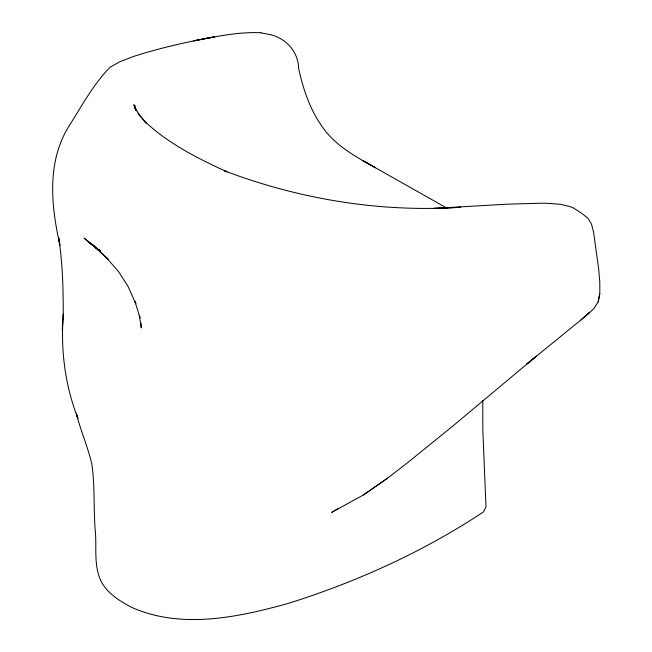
<?xml version="1.0" encoding="UTF-8"?>
<svg xmlns="http://www.w3.org/2000/svg" width="652" height="652" viewBox="0 0 652 652"><rect width="100%" height="100%" fill="white"/><g stroke="black" fill="none" stroke-linecap="round" stroke-linejoin="round"><path stroke-width="0.98" d="M482.79 400.263L482.814 429.644L486.001 506.914L483.401 511.959C423.384 551.739 357.003 581.78 288.396 603.377C238.542 617.224 182.136 629.343 132.658 607.819C120.669 601.649 108.346 594.314 101.565 582.187C93.065 565.74 97.148 546.531 95.086 528.837C93.546 507.093 94.964 485.104 91.728 463.507C87.702 446.644 80.718 430.662 76.398 413.865L77.881 418.217M62.242 329.977L63.391 313.848C60.44 349.04 64.964 385.161 77.832 418.136M338.681 508.218L331.746 512.358L363.482 494.933L387.459 478.242L406.685 463.401L452.455 426.375L536.368 356.163L526.881 363.963L580.997 319.92L593.915 308.649L598.177 301.819L599.824 293.596L599.791 281.982L598.658 268.909L593.589 232.234L591.503 224.117L587.827 218.118L581.723 213.31L572.937 207.67L570.37 206.717L560.386 204.263L544.575 203.147L507.745 204.149L433.939 208.387L460.654 207.271C380.548 212.609 299.317 199.267 224.402 170.775L227.018 171.851C197.931 158.501 168.558 143.79 145.054 121.663L146.39 123.195L137.996 113.432L146.431 123.228M598.177 301.819L599.718 294.085M585.357 316.147L589.123 312.862L580.997 319.92M363.482 494.933L387.459 478.242M260.425 32.739L270.458 34.686C286.122 38.501 298.217 51.598 298.608 68.256C302.96 88.281 309.439 108.191 321.175 125.192C334.117 145.005 355.316 156.57 375.47 167.703L362.488 160.449L447.451 208.436M260.914 32.747C238.216 31.687 215.836 36.651 193.677 40.856L214.695 36.83C187.466 41.777 160.4 47.873 134.019 56.308L120.066 61.598L110.131 67.221C93.945 83.586 82.828 104.141 70.669 123.464C46.316 160.115 50.913 204.614 59.902 245.217L58.737 237.939C62.722 264.076 63.342 290.499 63.22 316.888M95.388 247.157L88.419 241.933L99.128 250.531L84.149 238.184L99.128 250.531M96.798 248.216L100.449 251.159M100.424 251.199L98.207 249.276L99.715 250.596M95.82 247.784L107.939 259.146L106.113 257.385L118.33 271.289L128.004 286.358L135.844 303.718L134.997 301.566L139.993 317.866L139.357 315.478L141.313 327.932L140.856 322.748M92.845 244.606L107.939 259.146M140.131 115.926L134.956 107.735L136.015 110.18M136.366 110.856L133.896 104.67L134.882 108.33M134.907 105.282L135.852 110.27"/></g></svg>
